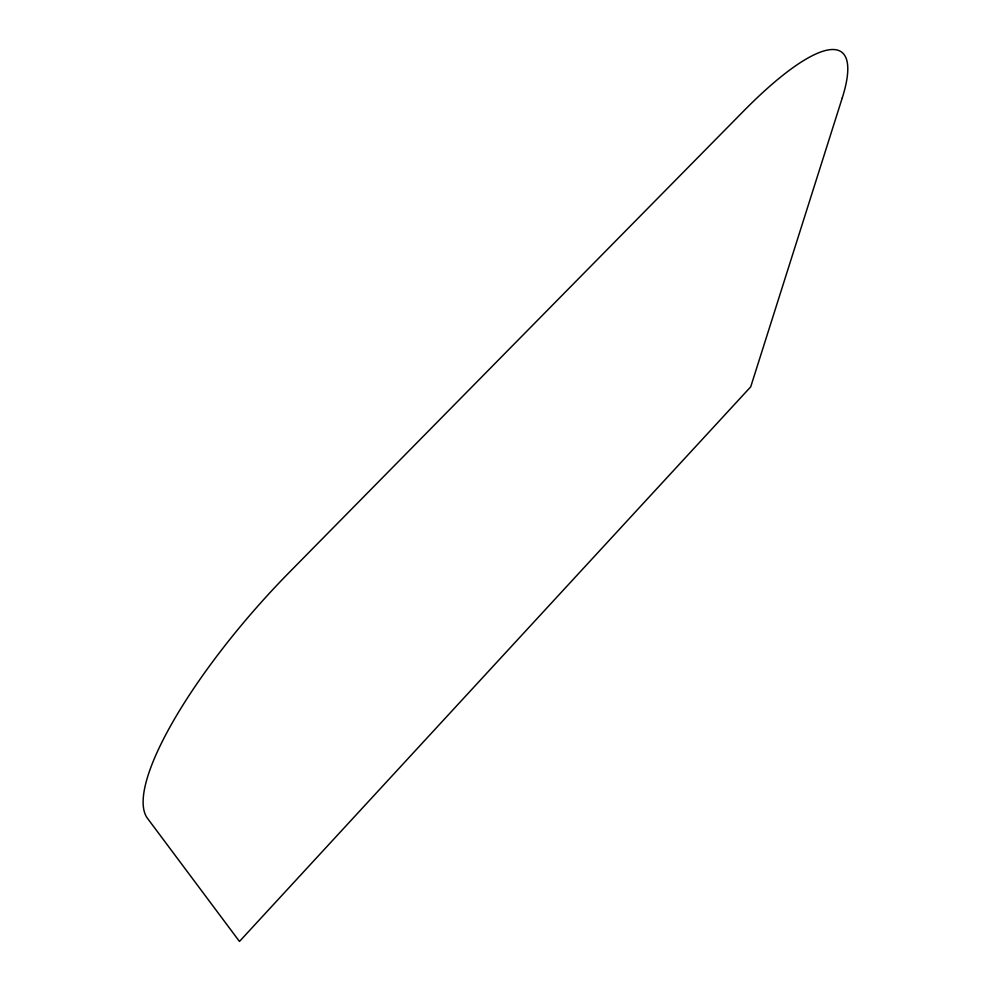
<?xml version="1.0" encoding="UTF-8"?>
<svg xmlns="http://www.w3.org/2000/svg" width="991" height="991" viewBox="0 0 991 991"><rect width="100%" height="100%" fill="white"/><g stroke="black" fill="none" stroke-linecap="round" stroke-linejoin="round"><path stroke-width="1.49" d="M842.276 97.861L750.732 386.812L239.463 941.45L147.56 818.43A231.349 61.008 -48.6 0 1 289.533 572.117L743.622 111.054A212.396 49.922 -53.2 0 1 842.276 97.861"/></g></svg>
